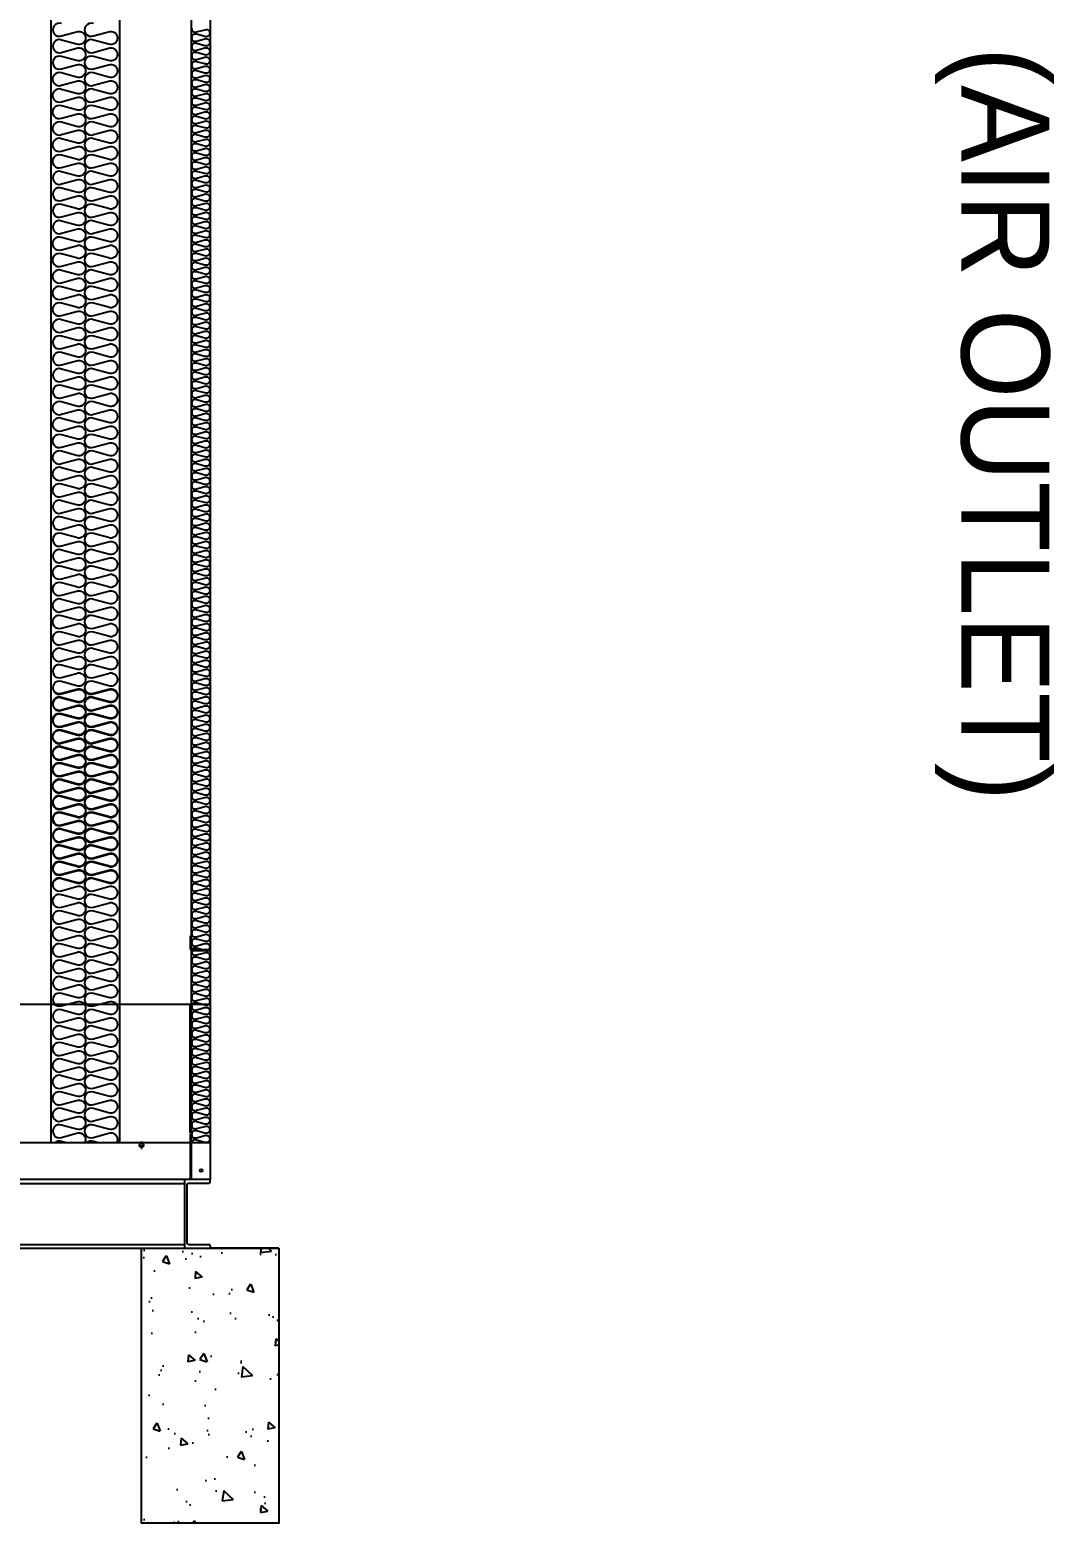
# Model space of a CAD drawing. Header units: millimetres. Extents: x 2197 to 34309, y 1850 to 24558.
# Drawn here: x 9415 to 11650, y 8908 to 12168 of the extents above; entities that cross this region are included whole.
import ezdxf
from ezdxf.enums import TextEntityAlignment as Align

# ---------------------------------------------------------------- set-up
doc = ezdxf.new("R2010")
doc.units = ezdxf.units.MM
doc.linetypes.add('CENTER', pattern=[2, 1.25, -0.25, 0.25, -0.25])
doc.linetypes.add('HIDDEN', pattern=[0.375, 0.25, -0.125])
for name, color, linetype in [('center', 1, 'CENTER'), ('SMS', 220, 'Continuous'), ('냉각탑', 4, 'Continuous'), ('냉각탑_text', 3, 'Continuous'), ('냉각탑_찬넬방진', 1, 'Continuous')]:
    doc.layers.add(name, color=color, linetype=linetype)
doc.styles.add('돋움', font='Dotum.ttf')

# ---------------------------------------------------------------- blocks, each defined once
blk = doc.blocks.new('3')
at = {"color": 7}
for p, q in [((9766.6, 13257.9), (9766.6, 9737.9)), ((9808.6, 13257.9), (9808.6, 9657.9)), ((9460.6, 13215.9), (9460.6, 9737.9)), ((9610.6, 13215.9), (9610.6, 9737.9)), ((9808.6, 9737.9), (5608.6, 9737.9))]:
    blk.add_line(p, q, dxfattribs=at)
for p, q in [((9808.6, 13257.9), (9808.6, 9657.9)), ((9766.6, 12865.9), (9766.6, 10159.9)), ((9808.6, 12865.9), (9808.6, 10159.9)), ((9764.6, 10189.9), (9764.6, 10159.9)), ((9766.6, 10159.9), (9808.6, 10159.9)), ((9766.6, 10157.9), (9808.6, 10157.9)), ((9766.6, 10157.9), (9766.6, 9657.9)), ((9808.6, 10157.9), (9808.6, 9860)), ((9808.6, 10157.9), (9808.6, 9657.9)), ((5652.6, 10040.9), (9808.6, 10040.9)), ((9764.6, 9759.9), (9764.6, 10040.9)), ((9764.6, 9757.9), (9764.6, 9657.9)), ((9808.6, 9657.9), (5608.6, 9657.9)), ((9808.6, 9657.9), (5652.6, 9657.9)), ((9808.6, 9657.9), (7709.6, 9657.9)), ((9808.6, 9657.9), (9766.6, 9657.9)), ((9808.6, 9657.9), (9766.6, 9657.9))]:
    blk.add_line(p, q)
at = {"ltscale": 500}
blk.add_line((9858.6, 9507.9), (9808.6, 9507.9), dxfattribs=at)
at = {"ltscale": 500, "elevation": 0}
blk.add_lwpolyline([(5608.6, 13257.9), (9808.6, 13257.9), (9808.6, 9657.9), (5608.6, 9657.9)], close=True, dxfattribs=at)
for centre, radius in [((9658.6, 9732.9), 4.5), ((9788.6, 9677.9), 3)]:
    blk.add_circle(centre, radius)
at = {"layer": 'center'}
blk.add_line((9658.6, 9741.4), (9658.6, 9724.4), dxfattribs=at)
at = {"layer": 'SMS', "color": 5, "elevation": 0}
for points in [[(9767.8, 12170.6, 0.524856), (9778.6, 12163.2), (9796.9, 12168.1, -1.449198), (9796.9, 12153.2), (9778.6, 12158.1, 0.524856), (9767.8, 12150.7, 0.524856), (9778.6, 12143.2), (9796.9, 12148.1, -1.449198), (9796.9, 12133.2), (9778.6, 12138.2, 0.524856), (9767.8, 12130.7, 0.524856), (9778.6, 12123.3), (9796.9, 12128.2, -1.449198), (9796.9, 12113.3), (9778.6, 12118.2, 0.524856), (9767.8, 12110.8, 0.524856), (9778.6, 12103.3), (9796.9, 12108.2, -1.449198), (9796.9, 12093.3), (9778.6, 12098.3, 0.524856), (9767.8, 12090.8, 0.417249), (9775.8, 12082.8)], [(9484.1, 12181.4, 1.449198), (9484.1, 12154.6), (9517, 12163.5, -0.524856), (9536.5, 12150, -0.524856), (9517, 12136.6), (9484.1, 12145.5, 1.449198), (9484.1, 12118.7), (9517, 12127.6, -0.524856), (9536.5, 12114.1, -0.524856), (9517, 12100.7), (9484.1, 12109.6, 1.449198), (9484.1, 12082.8), (9517, 12091.7, -0.524856), (9536.5, 12078.2, -0.524856), (9517, 12064.8), (9484.1, 12073.7, 1.449198), (9484.1, 12046.8), (9517, 12055.7, -0.524856), (9536.5, 12042.3, -0.524856), (9517, 12028.9), (9484.1, 12037.8, 1.449198), (9484.1, 12010.9), (9517, 12019.8, -0.524856), (9536.5, 12006.4, -0.524856), (9517, 11993), (9484.1, 12001.9, 1.449198), (9484.1, 11975), (9517, 11983.9, -0.524856), (9536.5, 11970.5, -0.524856), (9517, 11957.1), (9484.1, 11966, 1.449198), (9484.1, 11939.1), (9517, 11948, -0.524856), (9536.5, 11934.6, -0.524856), (9517, 11921.2), (9484.1, 11930.1, 1.449198), (9484.1, 11903.2), (9517, 11912.1, -0.524856), (9536.5, 11898.7, -0.524856), (9517, 11885.2), (9484.1, 11894.2, 1.449198), (9484.1, 11867.3), (9517, 11876.2, -0.524856), (9536.5, 11862.8, -0.524856), (9517, 11849.3), (9484.1, 11858.2, 1.449198), (9484.1, 11831.4), (9517, 11840.3, -0.524856), (9536.5, 11826.9, -0.524856), (9517, 11813.4), (9484.1, 11822.3, 1.449198), (9484.1, 11795.5), (9517, 11804.4, -0.524856), (9536.5, 11790.9, -0.524856), (9517, 11777.5), (9484.1, 11786.4, 1.449198), (9484.1, 11759.6), (9517, 11768.5, -0.524856), (9536.5, 11755, -0.524856), (9517, 11741.6), (9484.1, 11750.5, 1.449198), (9484.1, 11723.7), (9517, 11732.6, -0.524856), (9536.5, 11719.1, -0.524856), (9517, 11705.7), (9484.1, 11714.6, 1.449198), (9484.1, 11687.7), (9517, 11696.6, -0.524856), (9536.5, 11683.2, -0.524856), (9517, 11669.8), (9484.1, 11678.7, 1.449198), (9484.1, 11651.8), (9517, 11660.7, -0.524856), (9536.5, 11647.3, -0.524856), (9517, 11633.9), (9484.1, 11642.8, 1.449198), (9484.1, 11615.9), (9517, 11624.8, -0.524856), (9536.5, 11611.4, -0.524856), (9517, 11598), (9484.1, 11606.9, 1.449198), (9484.1, 11580), (9517, 11588.9, -0.524856), (9536.5, 11575.5, -0.524856), (9517, 11562.1), (9484.1, 11571, 1.449198), (9484.1, 11544.1), (9517, 11553, -0.524856), (9536.5, 11539.6, -0.524856), (9517, 11526.1), (9484.1, 11535.1, 1.449198), (9484.1, 11508.2), (9517, 11517.1, -0.524856), (9536.5, 11503.7, -0.524856), (9517, 11490.2), (9484.1, 11499.1, 1.449198), (9484.1, 11472.3), (9517, 11481.2, -0.524856), (9536.5, 11467.8, -0.524856), (9517, 11454.3), (9484.1, 11463.2, 1.449198), (9484.1, 11436.4), (9517, 11445.3, -0.524856), (9536.5, 11431.8, -0.524856), (9517, 11418.4), (9484.1, 11427.3, 1.449198), (9484.1, 11400.5), (9517, 11409.4, -0.524856), (9536.5, 11395.9, -0.524856), (9517, 11382.5), (9484.1, 11391.4, 1.449198), (9484.1, 11364.6), (9517, 11373.5, -0.524856), (9536.5, 11360, -0.417249), (9522, 11345.7)], [(9553.7, 12181.4, 1.449198), (9553.7, 12154.6), (9586.6, 12163.5, -0.524856), (9606.1, 12150, -0.524856), (9586.6, 12136.6), (9553.7, 12145.5, 1.449198), (9553.7, 12118.7), (9586.6, 12127.6, -0.524856), (9606.1, 12114.1, -0.524856), (9586.6, 12100.7), (9553.7, 12109.6, 1.449198), (9553.7, 12082.8), (9586.6, 12091.7, -0.524856), (9606.1, 12078.2, -0.524856), (9586.6, 12064.8), (9553.7, 12073.7, 1.449198), (9553.7, 12046.8), (9586.6, 12055.7, -0.524856), (9606.1, 12042.3, -0.524856), (9586.6, 12028.9), (9553.7, 12037.8, 1.449198), (9553.7, 12010.9), (9586.6, 12019.8, -0.524856), (9606.1, 12006.4, -0.524856), (9586.6, 11993), (9553.7, 12001.9, 1.449198), (9553.7, 11975), (9586.6, 11983.9, -0.524856), (9606.1, 11970.5, -0.524856), (9586.6, 11957.1), (9553.7, 11966, 1.449198), (9553.7, 11939.1), (9586.6, 11948, -0.524856), (9606.1, 11934.6, -0.524856), (9586.6, 11921.2), (9553.7, 11930.1, 1.449198), (9553.7, 11903.2), (9586.6, 11912.1, -0.524856), (9606.1, 11898.7, -0.524856), (9586.6, 11885.2), (9553.7, 11894.2, 1.449198), (9553.7, 11867.3), (9586.6, 11876.2, -0.524856), (9606.1, 11862.8, -0.524856), (9586.6, 11849.3), (9553.7, 11858.2, 1.449198), (9553.7, 11831.4), (9586.6, 11840.3, -0.524856), (9606.1, 11826.9, -0.524856), (9586.6, 11813.4), (9553.7, 11822.3, 1.449198), (9553.7, 11795.5), (9586.6, 11804.4, -0.524856), (9606.1, 11790.9, -0.524856), (9586.6, 11777.5), (9553.7, 11786.4, 1.449198), (9553.7, 11759.6), (9586.6, 11768.5, -0.524856), (9606.1, 11755, -0.524856), (9586.6, 11741.6), (9553.7, 11750.5, 1.449198), (9553.7, 11723.7), (9586.6, 11732.6, -0.524856), (9606.1, 11719.1, -0.524856), (9586.6, 11705.7), (9553.7, 11714.6, 1.449198), (9553.7, 11687.7), (9586.6, 11696.6, -0.524856), (9606.1, 11683.2, -0.524856), (9586.6, 11669.8), (9553.7, 11678.7, 1.449198), (9553.7, 11651.8), (9586.6, 11660.7, -0.524856), (9606.1, 11647.3, -0.524856), (9586.6, 11633.9), (9553.7, 11642.8, 1.449198), (9553.7, 11615.9), (9586.6, 11624.8, -0.524856), (9606.1, 11611.4, -0.524856), (9586.6, 11598), (9553.7, 11606.9, 1.449198), (9553.7, 11580), (9586.6, 11588.9, -0.524856), (9606.1, 11575.5, -0.524856), (9586.6, 11562.1), (9553.7, 11571, 1.449198), (9553.7, 11544.1), (9586.6, 11553, -0.524856), (9606.1, 11539.6, -0.524856), (9586.6, 11526.1), (9553.7, 11535.1, 1.449198), (9553.7, 11508.2), (9586.6, 11517.1, -0.524856), (9606.1, 11503.7, -0.524856), (9586.6, 11490.2), (9553.7, 11499.1, 1.449198), (9553.7, 11472.3), (9586.6, 11481.2, -0.524856), (9606.1, 11467.8, -0.524856), (9586.6, 11454.3), (9553.7, 11463.2, 1.449198), (9553.7, 11436.4), (9586.6, 11445.3, -0.524856), (9606.1, 11431.8, -0.524856), (9586.6, 11418.4), (9553.7, 11427.3, 1.449198), (9553.7, 11400.5), (9586.6, 11409.4, -0.524856), (9606.1, 11395.9, -0.524856), (9586.6, 11382.5), (9553.7, 11391.4, 1.449198), (9553.7, 11364.6), (9586.6, 11373.5, -0.524856), (9606.1, 11360, -0.417249), (9591.6, 11345.7)], [(9807.4, 12098.8, -0.446849), (9796.9, 12093.3), (9778.6, 12098.3, 0.524856), (9767.8, 12090.8, 0.524856), (9778.6, 12083.4), (9796.9, 12088.3, -1.449198), (9796.9, 12073.4), (9778.6, 12078.3, 0.524856), (9767.8, 12070.9, 0.524856), (9778.6, 12063.4), (9796.9, 12068.3, -1.449198), (9796.9, 12053.4), (9778.6, 12058.4, 0.524856), (9767.8, 12050.9, 0.524856), (9778.6, 12043.5), (9796.9, 12048.4, -1.449198), (9796.9, 12033.5), (9778.6, 12038.4, 0.524856), (9767.8, 12031, 0.524856), (9778.6, 12023.5), (9796.9, 12028.4, -1.449198), (9796.9, 12013.5), (9778.6, 12018.5, 0.524856), (9767.8, 12011, 0.524856), (9778.6, 12003.6), (9796.9, 12008.5, -1.449198), (9796.9, 11993.6), (9778.6, 11998.5, 0.524856), (9767.8, 11991.1, 0.524856), (9778.6, 11983.6), (9796.9, 11988.5, -1.449198), (9796.9, 11973.6), (9778.6, 11978.6, 0.524856), (9767.8, 11971.1, 0.524856), (9778.6, 11963.7), (9796.9, 11968.6, -1.449198), (9796.9, 11953.7), (9778.6, 11958.6, 0.524856), (9767.8, 11951.2, 0.524856), (9778.6, 11943.7), (9796.9, 11948.6, -1.449198), (9796.9, 11933.7), (9778.6, 11938.7, 0.524856), (9767.8, 11931.2, 0.524856), (9778.6, 11923.8), (9796.9, 11928.7, -1.449198), (9796.9, 11913.8), (9778.6, 11918.7, 0.524856), (9767.8, 11911.3, 0.524856), (9778.6, 11903.8), (9796.9, 11908.7, -1.449198), (9796.9, 11893.8), (9778.6, 11898.8, 0.524856), (9767.8, 11891.3, 0.524856), (9778.6, 11883.9), (9796.9, 11888.8, -1.449198), (9796.9, 11873.9), (9778.6, 11878.8, 0.524856), (9767.8, 11871.4, 0.524856), (9778.6, 11863.9), (9796.9, 11868.8, -1.449198), (9796.9, 11853.9), (9778.6, 11858.9, 0.524856), (9767.8, 11851.4, 0.524856), (9778.6, 11844), (9796.9, 11848.9, -1.449198), (9796.9, 11834), (9778.6, 11838.9, 0.524856), (9767.8, 11831.5, 0.524856), (9778.6, 11824), (9796.9, 11828.9, -1.449198), (9796.9, 11814), (9778.6, 11819, 0.524856), (9767.8, 11811.5, 0.524856), (9778.6, 11804.1), (9796.9, 11809, -1.449198), (9796.9, 11794.1), (9778.6, 11799, 0.524856), (9767.8, 11791.6, 0.524856), (9778.6, 11784.1), (9796.9, 11789, -1.449198), (9796.9, 11774.1), (9778.6, 11779.1, 0.524856), (9767.8, 11771.6, 0.524856), (9778.6, 11764.2), (9796.9, 11769.1, -1.449198), (9796.9, 11754.2), (9778.6, 11759.1, 0.524856), (9767.8, 11751.7, 0.524856), (9778.6, 11744.2), (9796.9, 11749.1, -1.449198), (9796.9, 11734.2), (9778.6, 11739.2, 0.524856), (9767.8, 11731.7, 0.524856), (9778.6, 11724.3), (9796.9, 11729.2, -1.449198), (9796.9, 11714.3), (9778.6, 11719.2, 0.524856), (9767.8, 11711.8, 0.524856), (9778.6, 11704.3), (9796.9, 11709.2, -1.449198), (9796.9, 11694.3), (9778.6, 11699.3, 0.524856), (9767.8, 11691.8, 0.524856), (9778.6, 11684.4), (9796.9, 11689.3, -1.449198), (9796.9, 11674.4), (9778.6, 11679.3, 0.524856), (9767.8, 11671.9, 0.524856), (9778.6, 11664.4), (9796.9, 11669.3, -1.449198), (9796.9, 11654.4), (9778.6, 11659.4, 0.524856), (9767.8, 11651.9, 0.524856), (9778.6, 11644.5), (9796.9, 11649.4, -1.449198), (9796.9, 11634.5), (9778.6, 11639.4, 0.524856), (9767.8, 11632, 0.524856), (9778.6, 11624.5), (9796.9, 11629.4, -1.449198), (9796.9, 11614.5), (9778.6, 11619.5, 0.524856), (9767.8, 11612, 0.524856), (9778.6, 11604.6), (9796.9, 11609.5, -1.449198), (9796.9, 11594.6), (9778.6, 11599.5, 0.524856), (9767.8, 11592.1, 0.524856), (9778.6, 11584.6), (9796.9, 11589.5, -1.449198), (9796.9, 11574.6), (9778.6, 11579.6, 0.524856), (9767.8, 11572.1, 0.524856), (9778.6, 11564.7), (9796.9, 11569.6, -1.449198), (9796.9, 11554.7), (9778.6, 11559.6, 0.524856), (9767.8, 11552.2, 0.524856), (9778.6, 11544.7), (9796.9, 11549.6, -1.449198), (9796.9, 11534.7), (9778.6, 11539.7, 0.524856), (9767.8, 11532.2, 0.524856), (9778.6, 11524.8), (9796.9, 11529.7, -1.449198), (9796.9, 11514.8), (9778.6, 11519.7, 0.524856), (9767.8, 11512.3, 0.417249), (9775.8, 11504.3)], [(9807.4, 11520.2, -0.446849), (9796.9, 11514.8), (9778.6, 11519.7, 0.524856), (9767.8, 11512.3, 0.524856), (9778.6, 11504.8), (9796.9, 11509.7, -1.449198), (9796.9, 11494.8), (9778.6, 11499.8, 0.524856), (9767.8, 11492.3, 0.524856), (9778.6, 11484.9), (9796.9, 11489.8, -1.449198), (9796.9, 11474.9), (9778.6, 11479.8, 0.524856), (9767.8, 11472.4, 0.524856), (9778.6, 11464.9), (9796.9, 11469.8, -1.449198), (9796.9, 11454.9), (9778.6, 11459.9, 0.524856), (9767.8, 11452.4, 0.524856), (9778.6, 11445), (9796.9, 11449.9, -1.449198), (9796.9, 11435), (9778.6, 11439.9, 0.524856), (9767.8, 11432.5, 0.524856), (9778.6, 11425), (9796.9, 11429.9, -1.449198), (9796.9, 11415), (9778.6, 11420, 0.524856), (9767.8, 11412.5, 0.524856), (9778.6, 11405.1), (9796.9, 11410, -1.449198), (9796.9, 11395.1), (9778.6, 11400, 0.524856), (9767.8, 11392.6, 0.524856), (9778.6, 11385.1), (9796.9, 11390, -1.449198), (9796.9, 11375.1), (9778.6, 11380.1, 0.524856), (9767.8, 11372.6, 0.524856), (9778.6, 11365.2), (9796.9, 11370.1, -1.449198), (9796.9, 11355.2), (9778.6, 11360.1, 0.524856), (9767.8, 11352.7, 0.524856), (9778.6, 11345.2), (9796.9, 11350.1, -1.449198), (9796.9, 11335.2), (9778.6, 11340.2, 0.524856), (9767.8, 11332.7, 0.524856), (9778.6, 11325.3), (9796.9, 11330.2, -1.449198), (9796.9, 11315.3), (9778.6, 11320.2, 0.524856), (9767.8, 11312.8, 0.524856), (9778.6, 11305.3), (9796.9, 11310.2, -1.449198), (9796.9, 11295.3), (9778.6, 11300.3, 0.524856), (9767.8, 11292.8, 0.524856), (9778.6, 11285.4), (9796.9, 11290.3, -1.449198), (9796.9, 11275.4), (9778.6, 11280.3, 0.524856), (9767.8, 11272.9, 0.524856), (9778.6, 11265.4), (9796.9, 11270.3, -1.449198), (9796.9, 11255.4), (9778.6, 11260.4, 0.524856), (9767.8, 11252.9, 0.524856), (9778.6, 11245.5), (9796.9, 11250.4, -1.449198), (9796.9, 11235.5), (9778.6, 11240.4, 0.524856), (9767.8, 11233, 0.524856), (9778.6, 11225.5), (9796.9, 11230.4, -1.449198), (9796.9, 11215.5), (9778.6, 11220.5, 0.524856), (9767.8, 11213, 0.524856), (9778.6, 11205.6), (9796.9, 11210.5, -1.449198), (9796.9, 11195.6), (9778.6, 11200.5, 0.524856), (9767.8, 11193.1, 0.524856), (9778.6, 11185.6), (9796.9, 11190.5, -1.449198), (9796.9, 11175.6), (9778.6, 11180.6, 0.524856), (9767.8, 11173.1, 0.524856), (9778.6, 11165.7), (9796.9, 11170.6, -1.449198), (9796.9, 11155.7), (9778.6, 11160.6, 0.524856), (9767.8, 11153.2, 0.524856), (9778.6, 11145.7), (9796.9, 11150.6, -1.449198), (9796.9, 11135.7), (9778.6, 11140.7, 0.524856), (9767.8, 11133.2, 0.524856), (9778.6, 11125.8), (9796.9, 11130.7, -1.449198), (9796.9, 11115.8), (9778.6, 11120.7, 0.524856), (9767.8, 11113.3, 0.524856), (9778.6, 11105.8), (9796.9, 11110.7, -1.449198), (9796.9, 11095.8), (9778.6, 11100.8, 0.524856), (9767.8, 11093.3, 0.524856), (9778.6, 11085.9), (9796.9, 11090.8, -1.449198), (9796.9, 11075.9), (9778.6, 11080.8, 0.524856), (9767.8, 11073.4, 0.524856), (9778.6, 11065.9), (9796.9, 11070.8, -1.449198), (9796.9, 11055.9), (9778.6, 11060.9, 0.524856), (9767.8, 11053.4, 0.524856), (9778.6, 11046), (9796.9, 11050.9, -1.449198), (9796.9, 11036), (9778.6, 11040.9, 0.524856), (9767.8, 11033.5, 0.524856), (9778.6, 11026), (9796.9, 11030.9, -1.449198), (9796.9, 11016), (9778.6, 11021, 0.524856), (9767.8, 11013.5, 0.524856), (9778.6, 11006.1), (9796.9, 11011, -1.449198), (9796.9, 10996.1), (9778.6, 11001, 0.524856), (9767.8, 10993.6, 0.524856), (9778.6, 10986.1), (9796.9, 10991, -1.449198), (9796.9, 10976.1), (9778.6, 10981.1, 0.524856), (9767.8, 10973.6, 0.524856), (9778.6, 10966.2), (9796.9, 10971.1, -1.449198), (9796.9, 10956.2), (9778.6, 10961.1, 0.524856), (9767.8, 10953.7, 0.524856), (9778.6, 10946.2), (9796.9, 10951.1, -1.449198), (9796.9, 10936.2), (9778.6, 10941.2, 0.524856), (9767.8, 10933.7, 0.417249), (9775.8, 10925.7)], [(9465.1, 11374.4, 0.446849), (9484.1, 11364.6), (9517, 11373.5, -0.524856), (9536.5, 11360, -0.524856), (9517, 11346.6), (9484.1, 11355.5, 1.449198), (9484.1, 11328.6), (9517, 11337.5, -0.524856), (9536.5, 11324.1, -0.524856), (9517, 11310.7), (9484.1, 11319.6, 1.449198), (9484.1, 11292.7), (9517, 11301.6, -0.524856), (9536.5, 11288.2, -0.524856), (9517, 11274.8), (9484.1, 11283.7, 1.449198), (9484.1, 11256.8), (9517, 11265.7, -0.524856), (9536.5, 11252.3, -0.524856), (9517, 11238.9), (9484.1, 11247.8, 1.449198), (9484.1, 11220.9), (9517, 11229.8, -0.524856), (9536.5, 11216.4, -0.524856), (9517, 11203), (9484.1, 11211.9, 1.449198), (9484.1, 11185), (9517, 11193.9, -0.524856), (9536.5, 11180.5, -0.524856), (9517, 11167), (9484.1, 11176, 1.449198), (9484.1, 11149.1), (9517, 11158, -0.524856), (9536.5, 11144.6, -0.524856), (9517, 11131.1), (9484.1, 11140, 1.449198), (9484.1, 11113.2), (9517, 11122.1, -0.524856), (9536.5, 11108.7, -0.524856), (9517, 11095.2), (9484.1, 11104.1, 1.449198), (9484.1, 11077.3), (9517, 11086.2, -0.524856), (9536.5, 11072.7, -0.524856), (9517, 11059.3), (9484.1, 11068.2, 1.449198), (9484.1, 11041.4), (9517, 11050.3, -0.524856), (9536.5, 11036.8, -0.524856), (9517, 11023.4), (9484.1, 11032.3, 1.449198), (9484.1, 11005.5), (9517, 11014.4, -0.524856), (9536.5, 11000.9, -0.524856), (9517, 10987.5), (9484.1, 10996.4, 1.449198), (9484.1, 10969.5), (9517, 10978.4, -0.524856), (9536.5, 10965, -0.524856), (9517, 10951.6), (9484.1, 10960.5, 1.449198), (9484.1, 10933.6), (9517, 10942.5, -0.524856), (9536.5, 10929.1, -0.524856), (9517, 10915.7), (9484.1, 10924.6, 1.449198), (9484.1, 10897.7), (9517, 10906.6, -0.524856), (9536.5, 10893.2, -0.524856), (9517, 10879.8), (9484.1, 10888.7, 1.449198), (9484.1, 10861.8), (9517, 10870.7, -0.524856), (9536.5, 10857.3, -0.524856), (9517, 10843.9), (9484.1, 10852.8, 1.449198), (9484.1, 10825.9), (9517, 10834.8, -0.524856), (9536.5, 10821.4, -0.524856), (9517, 10807.9), (9484.1, 10816.9, 1.449198), (9484.1, 10790), (9517, 10798.9, -0.524856), (9536.5, 10785.5, -0.524856), (9517, 10772), (9484.1, 10780.9, 1.449198), (9484.1, 10754.1), (9517, 10763, -0.524856), (9536.5, 10749.6, -0.524856), (9517, 10736.1), (9484.1, 10745, 1.449198), (9484.1, 10718.2), (9517, 10727.1, -0.524856), (9536.5, 10713.6, -0.524856), (9517, 10700.2), (9484.1, 10709.1, 1.449198), (9484.1, 10682.3), (9517, 10691.2, -0.524856), (9536.5, 10677.7, -0.524856), (9517, 10664.3), (9484.1, 10673.2, 1.449198), (9484.1, 10646.4), (9517, 10655.3, -0.524856), (9536.5, 10641.8, -0.524856), (9517, 10628.4), (9484.1, 10637.3, 1.449198), (9484.1, 10610.4), (9517, 10619.3, -0.524856), (9536.5, 10605.9, -0.524856), (9517, 10592.5), (9484.1, 10601.4, 1.449198), (9484.1, 10574.5), (9517, 10583.4, -0.524856), (9536.5, 10570, -0.524856), (9517, 10556.6), (9484.1, 10565.5, 1.449198), (9484.1, 10538.6), (9517, 10547.5, -0.524856), (9536.5, 10534.1, -0.524856), (9517, 10520.7), (9484.1, 10529.6, 1.449198), (9484.1, 10502.7), (9517, 10511.6, -0.524856), (9536.5, 10498.2, -0.524856), (9517, 10484.8), (9484.1, 10493.7, 1.449198), (9484.1, 10466.8), (9517, 10475.7, -0.524856), (9536.5, 10462.3, -0.524856), (9517, 10448.8), (9484.1, 10457.8, 1.449198), (9484.1, 10430.9), (9517, 10439.8, -0.524856), (9536.5, 10426.4, -0.524856), (9517, 10412.9), (9484.1, 10421.8, 1.449198), (9484.1, 10395), (9517, 10403.9, -0.524856), (9536.5, 10390.5, -0.524856), (9517, 10377), (9484.1, 10385.9, 1.449198), (9484.1, 10359.1), (9517, 10368, -0.524856), (9536.5, 10354.5, -0.524856), (9517, 10341.1), (9484.1, 10350, 0.440524), (9465.2, 10340.5, 0.440524)], [(9534.7, 11374.4, 0.446849), (9553.7, 11364.6), (9586.6, 11373.5, -0.524856), (9606.1, 11360, -0.524856), (9586.6, 11346.6), (9553.7, 11355.5, 1.449198), (9553.7, 11328.6), (9586.6, 11337.5, -0.524856), (9606.1, 11324.1, -0.524856), (9586.6, 11310.7), (9553.7, 11319.6, 1.449198), (9553.7, 11292.7), (9586.6, 11301.6, -0.524856), (9606.1, 11288.2, -0.524856), (9586.6, 11274.8), (9553.7, 11283.7, 1.449198), (9553.7, 11256.8), (9586.6, 11265.7, -0.524856), (9606.1, 11252.3, -0.524856), (9586.6, 11238.9), (9553.7, 11247.8, 1.449198), (9553.7, 11220.9), (9586.6, 11229.8, -0.524856), (9606.1, 11216.4, -0.524856), (9586.6, 11203), (9553.7, 11211.9, 1.449198), (9553.7, 11185), (9586.6, 11193.9, -0.524856), (9606.1, 11180.5, -0.524856), (9586.6, 11167), (9553.7, 11176, 1.449198), (9553.7, 11149.1), (9586.6, 11158, -0.524856), (9606.1, 11144.6, -0.524856), (9586.6, 11131.1), (9553.7, 11140, 1.449198), (9553.7, 11113.2), (9586.6, 11122.1, -0.524856), (9606.1, 11108.7, -0.524856), (9586.6, 11095.2), (9553.7, 11104.1, 1.449198), (9553.7, 11077.3), (9586.6, 11086.2, -0.524856), (9606.1, 11072.7, -0.524856), (9586.6, 11059.3), (9553.7, 11068.2, 1.449198), (9553.7, 11041.4), (9586.6, 11050.3, -0.524856), (9606.1, 11036.8, -0.524856), (9586.6, 11023.4), (9553.7, 11032.3, 1.449198), (9553.7, 11005.5), (9586.6, 11014.4, -0.524856), (9606.1, 11000.9, -0.524856), (9586.6, 10987.5), (9553.7, 10996.4, 1.449198), (9553.7, 10969.5), (9586.6, 10978.4, -0.524856), (9606.1, 10965, -0.524856), (9586.6, 10951.6), (9553.7, 10960.5, 1.449198), (9553.7, 10933.6), (9586.6, 10942.5, -0.524856), (9606.1, 10929.1, -0.524856), (9586.6, 10915.7), (9553.7, 10924.6, 1.449198), (9553.7, 10897.7), (9586.6, 10906.6, -0.524856), (9606.1, 10893.2, -0.524856), (9586.6, 10879.8), (9553.7, 10888.7, 1.449198), (9553.7, 10861.8), (9586.6, 10870.7, -0.524856), (9606.1, 10857.3, -0.524856), (9586.6, 10843.9), (9553.7, 10852.8, 1.449198), (9553.7, 10825.9), (9586.6, 10834.8, -0.524856), (9606.1, 10821.4, -0.524856), (9586.6, 10807.9), (9553.7, 10816.9, 1.449198), (9553.7, 10790), (9586.6, 10798.9, -0.524856), (9606.1, 10785.5, -0.524856), (9586.6, 10772), (9553.7, 10780.9, 1.449198), (9553.7, 10754.1), (9586.6, 10763, -0.524856), (9606.1, 10749.6, -0.524856), (9586.6, 10736.1), (9553.7, 10745, 1.449198), (9553.7, 10718.2), (9586.6, 10727.1, -0.524856), (9606.1, 10713.6, -0.524856), (9586.6, 10700.2), (9553.7, 10709.1, 1.449198), (9553.7, 10682.3), (9586.6, 10691.2, -0.524856), (9606.1, 10677.7, -0.524856), (9586.6, 10664.3), (9553.7, 10673.2, 1.449198), (9553.7, 10646.4), (9586.6, 10655.3, -0.524856), (9606.1, 10641.8, -0.524856), (9586.6, 10628.4), (9553.7, 10637.3, 1.449198), (9553.7, 10610.4), (9586.6, 10619.3, -0.524856), (9606.1, 10605.9, -0.524856), (9586.6, 10592.5), (9553.7, 10601.4, 1.449198), (9553.7, 10574.5), (9586.6, 10583.4, -0.524856), (9606.1, 10570, -0.524856), (9586.6, 10556.6), (9553.7, 10565.5, 1.449198), (9553.7, 10538.6), (9586.6, 10547.5, -0.524856), (9606.1, 10534.1, -0.524856), (9586.6, 10520.7), (9553.7, 10529.6, 1.449198), (9553.7, 10502.7), (9586.6, 10511.6, -0.524856), (9606.1, 10498.2, -0.524856), (9586.6, 10484.8), (9553.7, 10493.7, 1.449198), (9553.7, 10466.8), (9586.6, 10475.7, -0.524856), (9606.1, 10462.3, -0.524856), (9586.6, 10448.8), (9553.7, 10457.8, 1.449198), (9553.7, 10430.9), (9586.6, 10439.8, -0.524856), (9606.1, 10426.4, -0.524856), (9586.6, 10412.9), (9553.7, 10421.8, 1.449198), (9553.7, 10395), (9586.6, 10403.9, -0.524856), (9606.1, 10390.5, -0.524856), (9586.6, 10377), (9553.7, 10385.9, 1.449198), (9553.7, 10359.1), (9586.6, 10368, -0.524856), (9606.1, 10354.5, -0.524856), (9586.6, 10341.1), (9553.7, 10350, 0.440524), (9534.8, 10340.5, 0.440524)], [(9807.4, 10941.7, -0.446849), (9796.9, 10936.2), (9778.6, 10941.2, 0.524856), (9767.8, 10933.7, 0.524856), (9778.6, 10926.3), (9796.9, 10931.2, -1.449198), (9796.9, 10916.3), (9778.6, 10921.2, 0.524856), (9767.8, 10913.8, 0.524856), (9778.6, 10906.3), (9796.9, 10911.2, -1.449198), (9796.9, 10896.3), (9778.6, 10901.3, 0.524856), (9767.8, 10893.8, 0.524856), (9778.6, 10886.4), (9796.9, 10891.3, -1.449198), (9796.9, 10876.4), (9778.6, 10881.3, 0.524856), (9767.8, 10873.9, 0.524856), (9778.6, 10866.4), (9796.9, 10871.3, -1.449198), (9796.9, 10856.4), (9778.6, 10861.4, 0.524856), (9767.8, 10853.9, 0.524856), (9778.6, 10846.5), (9796.9, 10851.4, -1.449198), (9796.9, 10836.5), (9778.6, 10841.4, 0.524856), (9767.8, 10834, 0.524856), (9778.6, 10826.5), (9796.9, 10831.4, -1.449198), (9796.9, 10816.5), (9778.6, 10821.5, 0.524856), (9767.8, 10814, 0.524856), (9778.6, 10806.6), (9796.9, 10811.5, -1.449198), (9796.9, 10796.6), (9778.6, 10801.5, 0.524856), (9767.8, 10794.1, 0.524856), (9778.6, 10786.6), (9796.9, 10791.5, -1.449198), (9796.9, 10776.6), (9778.6, 10781.6, 0.524856), (9767.8, 10774.1, 0.524856), (9778.6, 10766.7), (9796.9, 10771.6, -1.449198), (9796.9, 10756.7), (9778.6, 10761.6, 0.524856), (9767.8, 10754.2, 0.524856), (9778.6, 10746.7), (9796.9, 10751.6, -1.449198), (9796.9, 10736.7), (9778.6, 10741.7, 0.524856), (9767.8, 10734.2, 0.524856), (9778.6, 10726.8), (9796.9, 10731.7, -1.449198), (9796.9, 10716.8), (9778.6, 10721.7, 0.524856), (9767.8, 10714.3, 0.524856), (9778.6, 10706.8), (9796.9, 10711.7, -1.449198), (9796.9, 10696.8), (9778.6, 10701.8, 0.524856), (9767.8, 10694.3, 0.524856), (9778.6, 10686.9), (9796.9, 10691.8, -1.449198), (9796.9, 10676.9), (9778.6, 10681.8, 0.524856), (9767.8, 10674.4, 0.524856), (9778.6, 10666.9), (9796.9, 10671.8, -1.449198), (9796.9, 10656.9), (9778.6, 10661.9, 0.524856), (9767.8, 10654.4, 0.524856), (9778.6, 10647), (9796.9, 10651.9, -1.449198), (9796.9, 10637), (9778.6, 10641.9, 0.524856), (9767.8, 10634.5, 0.524856), (9778.6, 10627), (9796.9, 10631.9, -1.449198), (9796.9, 10617), (9778.6, 10622, 0.524856), (9767.8, 10614.5, 0.524856), (9778.6, 10607.1), (9796.9, 10612, -1.449198), (9796.9, 10597.1), (9778.6, 10602, 0.524856), (9767.8, 10594.6, 0.524856), (9778.6, 10587.1), (9796.9, 10592, -1.449198), (9796.9, 10577.1), (9778.6, 10582.1, 0.524856), (9767.8, 10574.6, 0.524856), (9778.6, 10567.2), (9796.9, 10572.1, -1.449198), (9796.9, 10557.2), (9778.6, 10562.1, 0.524856), (9767.8, 10554.7, 0.524856), (9778.6, 10547.2), (9796.9, 10552.1, -1.449198), (9796.9, 10537.2), (9778.6, 10542.2, 0.524856), (9767.8, 10534.7, 0.524856), (9778.6, 10527.3), (9796.9, 10532.2, -1.449198), (9796.9, 10517.3), (9778.6, 10522.2, 0.524856), (9767.8, 10514.8, 0.524856), (9778.6, 10507.3), (9796.9, 10512.2, -1.449198), (9796.9, 10497.3), (9778.6, 10502.3, 0.524856), (9767.8, 10494.8, 0.524856), (9778.6, 10487.4), (9796.9, 10492.3, -1.449198), (9796.9, 10477.4), (9778.6, 10482.3, 0.524856), (9767.8, 10474.9, 0.524856), (9778.6, 10467.4), (9796.9, 10472.3, -1.449198), (9796.9, 10457.4), (9778.6, 10462.4, 0.524856), (9767.8, 10454.9, 0.524856), (9778.6, 10447.5), (9796.9, 10452.4, -1.449198), (9796.9, 10437.5), (9778.6, 10442.4, 0.524856), (9767.8, 10435, 0.524856), (9778.6, 10427.5), (9796.9, 10432.4, -1.449198), (9796.9, 10417.5), (9778.6, 10422.5, 0.524856), (9767.8, 10415, 0.524856), (9778.6, 10407.6), (9796.9, 10412.5, -1.449198), (9796.9, 10397.6), (9778.6, 10402.5, 0.524856), (9767.8, 10395.1, 0.524856), (9778.6, 10387.6), (9796.9, 10392.5, -1.449198), (9796.9, 10377.6), (9778.6, 10382.6, 0.524856), (9767.8, 10375.1, 0.524856), (9778.6, 10367.7), (9796.9, 10372.6, -1.449198), (9796.9, 10357.7), (9778.6, 10362.6, 0.524856), (9767.8, 10355.2, 0.417249), (9775.8, 10347.2)], [(9465.1, 10729.4, 0.446849), (9484.1, 10719.6), (9517, 10728.5, -0.524856), (9536.5, 10715, -0.524856), (9517, 10701.6), (9484.1, 10710.5, 1.449198), (9484.1, 10683.6), (9517, 10692.5, -0.524856), (9536.5, 10679.1, -0.524856), (9517, 10665.7), (9484.1, 10674.6, 1.449198), (9484.1, 10647.7), (9517, 10656.6, -0.524856), (9536.5, 10643.2, -0.524856), (9517, 10629.8), (9484.1, 10638.7, 1.449198), (9484.1, 10611.8), (9517, 10620.7, -0.524856), (9536.5, 10607.3, -0.524856), (9517, 10593.9), (9484.1, 10602.8, 1.449198), (9484.1, 10575.9), (9517, 10584.8, -0.524856), (9536.5, 10571.4, -0.524856), (9517, 10558), (9484.1, 10566.9, 1.449198), (9484.1, 10540), (9517, 10548.9, -0.524856), (9536.5, 10535.5, -0.524856), (9517, 10522), (9484.1, 10531, 1.449198), (9484.1, 10504.1), (9517, 10513, -0.524856), (9536.5, 10499.6, -0.524856), (9517, 10486.1), (9484.1, 10495, 1.449198), (9484.1, 10468.2), (9517, 10477.1, -0.524856), (9536.5, 10463.7, -0.524856), (9517, 10450.2), (9484.1, 10459.1, 1.449198), (9484.1, 10432.3), (9517, 10441.2, -0.524856), (9536.5, 10427.7, -0.524856), (9517, 10414.3), (9484.1, 10423.2, 1.449198), (9484.1, 10396.4), (9517, 10405.3, -0.524856), (9536.5, 10391.8, -0.524856), (9517, 10378.4), (9484.1, 10387.3, 1.449198), (9484.1, 10360.5), (9517, 10369.4, -0.524856), (9536.5, 10355.9, -0.524856), (9517, 10342.5), (9484.1, 10351.4, 1.449198), (9484.1, 10324.5), (9517, 10333.4, -0.524856), (9536.5, 10320, -0.524856), (9517, 10306.6), (9484.1, 10315.5, 1.449198), (9484.1, 10288.6), (9517, 10297.5, -0.524856), (9536.5, 10284.1, -0.524856), (9517, 10270.7), (9484.1, 10279.6, 1.449198), (9484.1, 10252.7), (9517, 10261.6, -0.524856), (9536.5, 10248.2, -0.524856), (9517, 10234.8), (9484.1, 10243.7, 1.449198), (9484.1, 10216.8), (9517, 10225.7, -0.524856), (9536.5, 10212.3, -0.524856), (9517, 10198.9), (9484.1, 10207.8, 1.449198), (9484.1, 10180.9), (9517, 10189.8, -0.524856), (9536.5, 10176.4, -0.524856), (9517, 10162.9), (9484.1, 10171.9, 1.449198), (9484.1, 10145), (9517, 10153.9, -0.524856), (9536.5, 10140.5, -0.524856), (9517, 10127), (9484.1, 10135.9, 1.449198), (9484.1, 10109.1), (9517, 10118, -0.524856), (9536.5, 10104.6, -0.524856), (9517, 10091.1), (9484.1, 10100, 1.449198), (9484.1, 10073.2), (9517, 10082.1, -0.524856), (9536.5, 10068.6, -0.524856), (9517, 10055.2), (9484.1, 10064.1, 1.449198), (9484.1, 10037.3), (9517, 10046.2, -0.524856), (9536.5, 10032.7, -0.524856), (9517, 10019.3), (9484.1, 10028.2, 1.449198), (9484.1, 10001.4), (9517, 10010.3, -0.524856), (9536.5, 9996.8, -0.524856), (9517, 9983.4), (9484.1, 9992.3, 1.449198), (9484.1, 9965.4), (9517, 9974.3, -0.524856), (9536.5, 9960.9, -0.524856), (9517, 9947.5), (9484.1, 9956.4, 1.449198), (9484.1, 9929.5), (9517, 9938.4, -0.524856), (9536.5, 9925, -0.524856), (9517, 9911.6), (9484.1, 9920.5, 1.449198), (9484.1, 9893.6), (9517, 9902.5, -0.524856), (9536.5, 9889.1, -0.524856), (9517, 9875.7), (9484.1, 9884.6, 1.449198), (9484.1, 9857.7), (9517, 9866.6, -0.524856), (9536.5, 9853.2, -0.524856), (9517, 9839.8), (9484.1, 9848.7, 1.449198), (9484.1, 9821.8), (9517, 9830.7, -0.524856), (9536.5, 9817.3, -0.524856), (9517, 9803.8), (9484.1, 9812.8, 1.449198), (9484.1, 9785.9), (9517, 9794.8, -0.524856), (9536.5, 9781.4, -0.524856), (9517, 9767.9), (9484.1, 9776.8, 1.449198), (9484.1, 9750), (9517, 9758.9, -0.524856), (9536.5, 9745.5, -0.1385), (9534.3, 9737.9, -0.1385)], [(9534.7, 10729.4, 0.446849), (9553.7, 10719.6), (9586.6, 10728.5, -0.524856), (9606.1, 10715, -0.524856), (9586.6, 10701.6), (9553.7, 10710.5, 1.449198), (9553.7, 10683.6), (9586.6, 10692.5, -0.524856), (9606.1, 10679.1, -0.524856), (9586.6, 10665.7), (9553.7, 10674.6, 1.449198), (9553.7, 10647.7), (9586.6, 10656.6, -0.524856), (9606.1, 10643.2, -0.524856), (9586.6, 10629.8), (9553.7, 10638.7, 1.449198), (9553.7, 10611.8), (9586.6, 10620.7, -0.524856), (9606.1, 10607.3, -0.524856), (9586.6, 10593.9), (9553.7, 10602.8, 1.449198), (9553.7, 10575.9), (9586.6, 10584.8, -0.524856), (9606.1, 10571.4, -0.524856), (9586.6, 10558), (9553.7, 10566.9, 1.449198), (9553.7, 10540), (9586.6, 10548.9, -0.524856), (9606.1, 10535.5, -0.524856), (9586.6, 10522), (9553.7, 10531, 1.449198), (9553.7, 10504.1), (9586.6, 10513, -0.524856), (9606.1, 10499.6, -0.524856), (9586.6, 10486.1), (9553.7, 10495, 1.449198), (9553.7, 10468.2), (9586.6, 10477.1, -0.524856), (9606.1, 10463.7, -0.524856), (9586.6, 10450.2), (9553.7, 10459.1, 1.449198), (9553.7, 10432.3), (9586.6, 10441.2, -0.524856), (9606.1, 10427.7, -0.524856), (9586.6, 10414.3), (9553.7, 10423.2, 1.449198), (9553.7, 10396.4), (9586.6, 10405.3, -0.524856), (9606.1, 10391.8, -0.524856), (9586.6, 10378.4), (9553.7, 10387.3, 1.449198), (9553.7, 10360.5), (9586.6, 10369.4, -0.524856), (9606.1, 10355.9, -0.524856), (9586.6, 10342.5), (9553.7, 10351.4, 1.449198), (9553.7, 10324.5), (9586.6, 10333.4, -0.524856), (9606.1, 10320, -0.524856), (9586.6, 10306.6), (9553.7, 10315.5, 1.449198), (9553.7, 10288.6), (9586.6, 10297.5, -0.524856), (9606.1, 10284.1, -0.524856), (9586.6, 10270.7), (9553.7, 10279.6, 1.449198), (9553.7, 10252.7), (9586.6, 10261.6, -0.524856), (9606.1, 10248.2, -0.524856), (9586.6, 10234.8), (9553.7, 10243.7, 1.449198), (9553.7, 10216.8), (9586.6, 10225.7, -0.524856), (9606.1, 10212.3, -0.524856), (9586.6, 10198.9), (9553.7, 10207.8, 1.449198), (9553.7, 10180.9), (9586.6, 10189.8, -0.524856), (9606.1, 10176.4, -0.524856), (9586.6, 10162.9), (9553.7, 10171.9, 1.449198), (9553.7, 10145), (9586.6, 10153.9, -0.524856), (9606.1, 10140.5, -0.524856), (9586.6, 10127), (9553.7, 10135.9, 1.449198), (9553.7, 10109.1), (9586.6, 10118, -0.524856), (9606.1, 10104.6, -0.524856), (9586.6, 10091.1), (9553.7, 10100, 1.449198), (9553.7, 10073.2), (9586.6, 10082.1, -0.524856), (9606.1, 10068.6, -0.524856), (9586.6, 10055.2), (9553.7, 10064.1, 1.449198), (9553.7, 10037.3), (9586.6, 10046.2, -0.524856), (9606.1, 10032.7, -0.524856), (9586.6, 10019.3), (9553.7, 10028.2, 1.449198), (9553.7, 10001.4), (9586.6, 10010.3, -0.524856), (9606.1, 9996.8, -0.524856), (9586.6, 9983.4), (9553.7, 9992.3, 1.449198), (9553.7, 9965.4), (9586.6, 9974.3, -0.524856), (9606.1, 9960.9, -0.524856), (9586.6, 9947.5), (9553.7, 9956.4, 1.449198), (9553.7, 9929.5), (9586.6, 9938.4, -0.524856), (9606.1, 9925, -0.524856), (9586.6, 9911.6), (9553.7, 9920.5, 1.449198), (9553.7, 9893.6), (9586.6, 9902.5, -0.524856), (9606.1, 9889.1, -0.524856), (9586.6, 9875.7), (9553.7, 9884.6, 1.449198), (9553.7, 9857.7), (9586.6, 9866.6, -0.524856), (9606.1, 9853.2, -0.524856), (9586.6, 9839.8), (9553.7, 9848.7, 1.449198), (9553.7, 9821.8), (9586.6, 9830.7, -0.524856), (9606.1, 9817.3, -0.524856), (9586.6, 9803.8), (9553.7, 9812.8, 1.449198), (9553.7, 9785.9), (9586.6, 9794.8, -0.524856), (9606.1, 9781.4, -0.524856), (9586.6, 9767.9), (9553.7, 9776.8, 1.449198), (9553.7, 9750), (9586.6, 9758.9, -0.524856), (9606.1, 9745.5, -0.1385), (9604, 9737.9, -0.1385)], [(9484.1, 10350, 1.449198), (9484.1, 10323.2), (9517, 10332.1, -0.524856), (9536.5, 10318.6, -0.524856), (9517, 10305.2), (9484.1, 10314.1, 0.54148), (9464.7, 10299.9, 0.54148)], [(9553.7, 10350, 1.449198), (9553.7, 10323.2), (9586.6, 10332.1, -0.524856), (9606.1, 10318.6, -0.524856), (9586.6, 10305.2), (9553.7, 10314.1, 0.54148), (9534.3, 10299.9, 0.54148)], [(9807.4, 10363.1, -0.446849), (9796.9, 10357.7), (9778.6, 10362.6, 0.524856), (9767.8, 10355.2, 0.524856), (9778.6, 10347.7), (9796.9, 10352.6, -1.449198), (9796.9, 10337.7), (9778.6, 10342.7, 0.524856), (9767.8, 10335.2, 0.524856), (9778.6, 10327.8), (9796.9, 10332.7, -1.449198), (9796.9, 10317.8), (9778.6, 10322.7, 0.524856), (9767.8, 10315.3, 0.524856), (9778.6, 10307.8), (9796.9, 10312.7, -1.449198), (9796.9, 10297.8), (9778.6, 10302.8, 0.524856), (9767.8, 10295.3, 0.524856), (9778.6, 10287.9), (9796.9, 10292.8, -1.449198), (9796.9, 10277.9), (9778.6, 10282.8, 0.524856), (9767.8, 10275.4, 0.524856), (9778.6, 10267.9), (9796.9, 10272.8, -1.449198), (9796.9, 10257.9), (9778.6, 10262.9, 0.524856), (9767.8, 10255.4, 0.524856), (9778.6, 10248), (9796.9, 10252.9, -1.449198), (9796.9, 10238), (9778.6, 10242.9, 0.524856), (9767.8, 10235.5, 0.524856), (9778.6, 10228), (9796.9, 10232.9, -1.449198), (9796.9, 10218), (9778.6, 10223, 0.524856), (9767.8, 10215.5, 0.524856), (9778.6, 10208.1), (9796.9, 10213, -1.449198), (9796.9, 10198.1), (9778.6, 10203, 0.524856), (9767.8, 10195.6, 0.524856), (9778.6, 10188.1), (9796.9, 10193, -1.449198), (9796.9, 10178.1), (9778.6, 10183.1, 0.524856), (9767.8, 10175.6, 0.524856), (9778.6, 10168.2), (9796.9, 10173.1, -1.449198), (9796.9, 10158.2), (9778.6, 10163.1, 0.524856), (9767.8, 10155.7, 0.524856), (9778.6, 10148.2), (9796.9, 10153.1, -1.449198), (9796.9, 10138.2), (9778.6, 10143.2, 0.524856), (9767.8, 10135.7, 0.524856), (9778.6, 10128.3), (9796.9, 10133.2, -1.449198), (9796.9, 10118.3), (9778.6, 10123.2, 0.524856), (9767.8, 10115.8, 0.524856), (9778.6, 10108.3), (9796.9, 10113.2, -1.449198), (9796.9, 10098.3), (9778.6, 10103.3, 0.524856), (9767.8, 10095.8, 0.524856), (9778.6, 10088.4), (9796.9, 10093.3, -1.449198), (9796.9, 10078.4), (9778.6, 10083.3, 0.524856), (9767.8, 10075.9, 0.524856), (9778.6, 10068.4), (9796.9, 10073.3, -1.449198), (9796.9, 10058.4), (9778.6, 10063.4, 0.524856), (9767.8, 10055.9, 0.524856), (9778.6, 10048.5), (9796.9, 10053.4, -1.449198), (9796.9, 10038.5), (9778.6, 10043.4, 0.524856), (9767.8, 10036, 0.524856), (9778.6, 10028.5), (9796.9, 10033.4, -1.449198), (9796.9, 10018.5), (9778.6, 10023.5, 0.524856), (9767.8, 10016, 0.524856), (9778.6, 10008.6), (9796.9, 10013.5, -1.449198), (9796.9, 9998.6), (9778.6, 10003.5, 0.524856), (9767.8, 9996.1, 0.524856), (9778.6, 9988.6), (9796.9, 9993.5, -1.449198), (9796.9, 9978.6), (9778.6, 9983.6, 0.524856), (9767.8, 9976.1, 0.524856), (9778.6, 9968.7), (9796.9, 9973.6, -1.449198), (9796.9, 9958.7), (9778.6, 9963.6, 0.524856), (9767.8, 9956.2, 0.524856), (9778.6, 9948.7), (9796.9, 9953.6, -1.449198), (9796.9, 9938.7), (9778.6, 9943.7, 0.524856), (9767.8, 9936.2, 0.524856), (9778.6, 9928.8), (9796.9, 9933.7, -1.449198), (9796.9, 9918.8), (9778.6, 9923.7, 0.524856), (9767.8, 9916.3, 0.524856), (9778.6, 9908.8), (9796.9, 9913.7, -1.449198), (9796.9, 9898.8), (9778.6, 9903.8, 0.524856), (9767.8, 9896.3, 0.524856), (9778.6, 9888.9), (9796.9, 9893.8, -1.449198), (9796.9, 9878.9), (9778.6, 9883.8, 0.524856), (9767.8, 9876.4, 0.524856), (9778.6, 9868.9), (9796.9, 9873.8, -1.449198), (9796.9, 9858.9), (9778.6, 9863.9, 0.524856), (9767.8, 9856.4, 0.524856), (9778.6, 9849), (9796.9, 9853.9, -1.449198), (9796.9, 9839), (9778.6, 9843.9, 0.524856), (9767.8, 9836.5, 0.524856), (9778.6, 9829), (9796.9, 9833.9, -1.449198), (9796.9, 9819), (9778.6, 9824, 0.524856), (9767.8, 9816.5, 0.524856), (9778.6, 9809.1), (9796.9, 9814, -1.449198), (9796.9, 9799.1), (9778.6, 9804, 0.524856), (9767.8, 9796.6, 0.524856), (9778.6, 9789.1), (9796.9, 9794, -1.449198), (9796.9, 9779.1), (9778.6, 9784.1, 0.524856), (9767.8, 9776.6, 0.417249), (9775.8, 9768.6)], [(9807.4, 9784.6, -0.446849), (9796.9, 9779.1), (9778.6, 9784.1, 0.524856), (9767.8, 9776.6, 0.524856), (9778.6, 9769.2), (9796.9, 9774.1, -1.449198), (9796.9, 9759.2), (9778.6, 9764.1, 0.524856), (9767.8, 9756.7, 0.524856), (9778.6, 9749.2), (9796.9, 9754.1, -1.449198), (9796.9, 9739.2), (9778.6, 9744.2, 0.476486), (9767.9, 9737.9, 0.476486)], [(9495.2, 9737.9), (9484.1, 9740.9, 0.287554), (9469.1, 9737.9)], [(9564.8, 9737.9), (9553.7, 9740.9, 0.287554), (9538.8, 9737.9)]]:
    blk.add_lwpolyline(points, format="xyb", dxfattribs=at)
at = {"layer": '냉각탑', "color": 6, "linetype": 'HIDDEN'}
blk.add_line((9808.6, 9657.9), (8526.4, 9657.9), dxfattribs=at)
at = {"layer": '냉각탑_찬넬방진', "ltscale": 30}
for p, q in [((5665.1, 9649.5), (9752.2, 9649.5)), ((5965.1, 9649.5), (9752.2, 9649.5)), ((5608.6, 9507.9), (9752.2, 9507.9)), ((5608.6, 9507.9), (9752.2, 9507.9)), ((5665.1, 9516.4), (9752.2, 9516.4))]:
    blk.add_line(p, q, dxfattribs=at)
at = {"layer": '냉각탑_찬넬방진', "ltscale": 150}
for p, q in [((9752.2, 9657.9), (9752.2, 9507.9)), ((9808.6, 9657.9), (9752.2, 9657.9)), ((9808.6, 9657.9), (9752.2, 9657.9)), ((9808.6, 9657.9), (9752.2, 9657.9)), ((9808.6, 9657.9), (9752.2, 9657.9)), ((9805.2, 9649.5), (9761.2, 9649.5)), ((9805.2, 9649.5), (9761.2, 9649.5)), ((9805.2, 9649.5), (9761.2, 9649.5)), ((9805.2, 9649.5), (9761.2, 9649.5)), ((9808.6, 9652.9), (9808.6, 9657.9)), ((9808.6, 9652.9), (9808.6, 9657.9)), ((9808.6, 9652.9), (9808.6, 9657.9)), ((9808.6, 9652.9), (9808.6, 9657.9)), ((9757.8, 9646.1), (9757.8, 9519.8)), ((9752.2, 9507.9), (9808.6, 9507.9)), ((9761.2, 9516.4), (9805.2, 9516.4)), ((9808.6, 9513), (9808.6, 9507.9))]:
    blk.add_line(p, q, dxfattribs=at)
for centre, start, end in [((9761.2, 9646.1), 90, 180), ((9761.2, 9646.1), 90, 180), ((9761.2, 9646.1), 90, 180), ((9761.2, 9646.1), 90, 180), ((9805.2, 9652.9), 270, 0), ((9805.2, 9652.9), 270, 0), ((9805.2, 9652.9), 270, 0), ((9805.2, 9652.9), 270, 0), ((9761.2, 9519.8), 180, 270), ((9805.2, 9513), 0, 90)]:
    blk.add_arc(centre, 3.39, start, end, dxfattribs=at)

msp = doc.modelspace()

# ---------------------------------------------------------------- hatches: boundary and pattern name
h = msp.add_hatch()
h.set_pattern_fill('AR-CONC', color=4, angle=-90)
h.set_pattern_definition([(320, (-192324.86, 344288.02), (-15.939086, -182.18467), [19.05, -209.55]), (265, (-192324.86, 344288.02), (191.056845, 35.24342), [15.24, -167.64058]), (10.451445, (-192326.2, 344272.84), (175.11775, -146.94125), [16.19001, -178.090245]), (316.1842, (-192274.06, 344288.02), (-42.04233, -271.07904), [28.575, -314.325]), (6.63556, (-192277.57, 344265.43), (247.42612, -237.40413), [24.28502, -267.1356]), (261.18415, (-192274.06, 344288.02), (247.42612, -237.40413), [22.85997, -251.45973]), (291, (-192286.76, 344262.62), (-102.2652, -151.61439), [19.05, -209.55]), (236, (-192286.76, 344262.62), (184.18797, -61.80203), [15.24, -167.64]), (341.451445, (-192295.29, 344249.98), (81.92277, -213.41642), [16.19001, -178.08994]), (307.5, (-192324.86, 344288.02), (84.555039, -3.088603), [0, -165.608, 0, -170.18, 0, -168.275]), (277.5, (-192324.86, 344288.02), (100.180575, -66.819663), [0, -97.028, 0, -161.798, 0, -64.135]), (237.5, (-192324.86, 344344.66), (-5.728744, -135.590595), [0, -63.5, 0, -198.12, 0, -262.89]), (227.5, (-192324.86, 344370.06), (25.42649, -148.12918), [0, -82.55, 0, -131.572, 0, -186.69])])
h.paths.add_polyline_path([(9658.6, 9508.1), (9658.6, 8908.1), (9958.6, 8907.9), (9958.6, 9507.9)])

# ---------------------------------------------------------------- linework, layer by layer
at = {"ltscale": 500}
msp.add_line((9958.6, 9508), (9808.6, 9508), dxfattribs=at)
msp.add_lwpolyline([(9958.6, 9508), (9958.6, 8908), (9658.6, 8908), (9658.6, 9508)], close=True, dxfattribs=at)

# ---------------------------------------------------------------- block references
msp.add_blockref('3', (0, 0))

# ---------------------------------------------------------------- texts
at = {"layer": '냉각탑_text', "style": '돋움'}
msp.add_text('(AIR OUTLET)', height=192, rotation=270, dxfattribs=at).set_placement((11544.2, 11307.5), align=Align.MIDDLE_CENTER)

doc.saveas('drawing.dxf')
